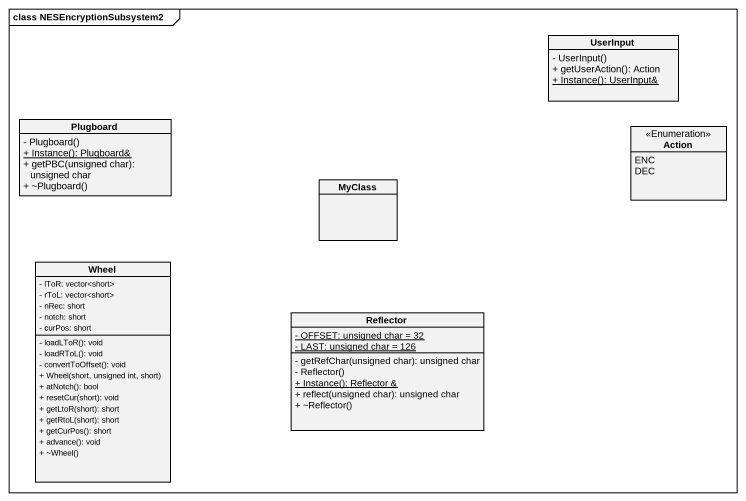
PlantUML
@startuml
mainframe class NESEncryptionSubsystem2
hide circle
hide empty members
skinparam classAttributeIconSize 0
class UserInput {
  - UserInput()
  + getUserAction(): Action
  {static} + Instance(): UserInput&
}
class Plugboard {
  - Plugboard()
  {static} + Instance(): Plugboard&
  + getPBC(unsigned char): unsigned char
  + ~Plugboard()
}
enum "Action" as Action_ <<Enumeration>> {
  ENC
  DEC
}
class MyClass
class Wheel {
  - lToR: vector<short>
  - rToL: vector<short>
  - nRec: short
  - notch: short
  - curPos: short
  - loadLToR(): void
  - loadRToL(): void
  - convertToOffset(): void
  + Wheel(short, unsigned int, short)
  + atNotch(): bool
  + resetCur(short): void
  + getLtoR(short): short
  + getRtoL(short): short
  + getCurPos(): short
  + advance(): void
  + ~Wheel()
}
class Reflector {
  {static} - OFFSET: unsigned char = 32
  {static} - LAST: unsigned char = 126
  - getRefChar(unsigned char): unsigned char
  - Reflector()
  {static} + Instance(): Reflector &
  + reflect(unsigned char): unsigned char
  + ~Reflector()
}
@enduml
